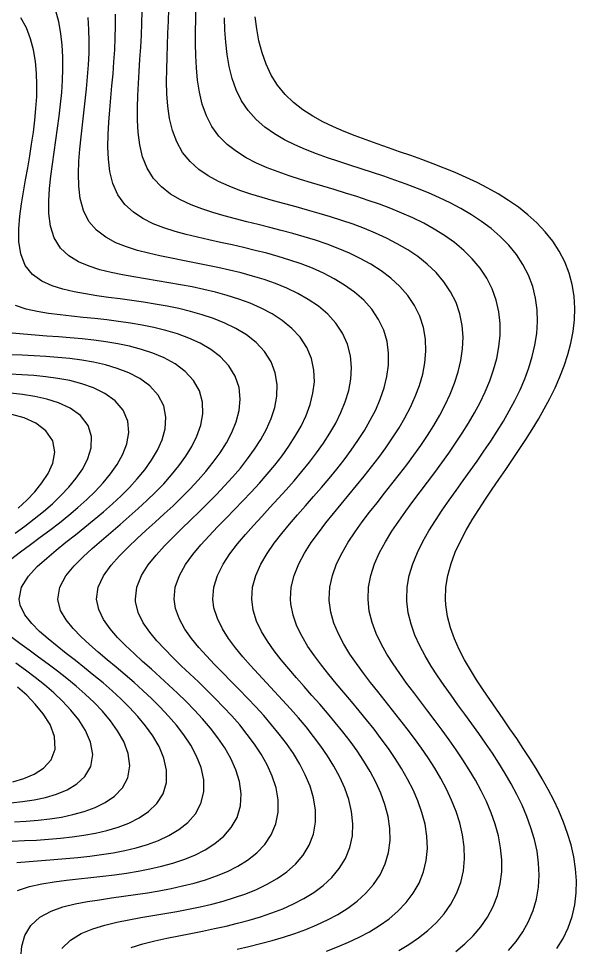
# Model space of a CAD drawing. Extents: x -29.3 to 29.3, y -30.6 to 30.6.
# Drawn here: x 12.98 to 29.33, y -10.2 to 17.01 of the extents above; entities that cross this region are included whole.
import ezdxf

# ---------------------------------------------------------------- set-up
doc = ezdxf.new("R2010")
doc.units = 0
doc.header["$MEASUREMENT"] = 0
doc.layers.get('0').update_dxf_attribs({"linetype": 'CONTINUOUS'})

msp = doc.modelspace()

# ---------------------------------------------------------------- linework, layer by layer
for points in [[(14.245751, -10.232787), (14.499721, -9.983038), (14.813165, -9.791406), (15.15453, -9.650414), (15.505697, -9.544199), (15.859467, -9.459879), (16.213201, -9.388815), (16.565901, -9.325248), (16.917153, -9.26515), (17.266727, -9.205525), (17.614424, -9.143983), (17.959999, -9.078488), (18.303119, -9.007184), (18.643318, -8.928271), (18.979956, -8.839909), (19.31215, -8.740127), (19.638685, -8.626739), (19.95788, -8.49726), (20.26739, -8.348821), (20.563919, -8.17812), (20.842824, -7.981459), (21.097629, -7.755003), (21.319621, -7.495523), (21.498039, -7.201908), (21.621819, -6.877338), (21.683354, -6.530619), (21.682247, -6.174328), (21.625344, -5.82018), (21.523005, -5.475734), (21.385394, -5.144342), (21.220834, -4.826667), (21.035655, -4.522042), (20.834586, -4.22926), (20.621188, -3.946959), (20.398212, -3.673781), (20.167854, -3.408416), (19.931948, -3.149609), (19.692106, -2.896127), (19.449837, -2.646727), (19.206652, -2.400101), (18.964189, -2.154814), (18.724357, -1.909214), (18.489562, -1.661315), (18.263048, -1.408631), (18.049478, -1.147948), (17.855934, -0.875061), (17.693594, -0.584667), (17.57999, -0.27123), (17.540202, 0), (17.573141, 0.350396), (17.694298, 0.695018), (17.876166, 1.016641), (18.091776, 1.314509), (18.325226, 1.594494), (18.568016, 1.862386), (18.81533, 2.122613), (19.064153, 2.378441), (19.31238, 2.632331), (19.558365, 2.886208), (19.800684, 3.141648), (20.037977, 3.400003), (20.26884, 3.662482), (20.491728, 3.930213), (20.704853, 4.204279), (20.906071, 4.48574), (21.092731, 4.77563), (21.26148, 5.074921), (21.408021, 5.384424), (21.526814, 5.704569), (21.610808, 6.034982), (21.651401, 6.373753), (21.639158, 6.716362), (21.56601, 7.05473), (21.428959, 7.377675), (21.232941, 7.674016), (20.989407, 7.936729), (20.711499, 8.164457), (20.41026, 8.359816), (20.093606, 8.527023), (19.766838, 8.67043), (19.433447, 8.793945), (19.095752, 8.900913), (18.755328, 8.994168), (18.413282, 9.07615), (18.070417, 9.149013), (17.727351, 9.214731), (17.384593, 9.275203), (17.042601, 9.332347), (16.701841, 9.388226), (16.362854, 9.445187), (16.02635, 9.50607), (15.693362, 9.574505), (15.365527, 9.655378), (15.045634, 9.755546), (14.738698, 9.884859), (14.453985, 10.057081), (14.207832, 10.288264), (14.022715, 10.586094), (13.912297, 10.933499), (13.86614, 11.300054), (13.862859, 11.667985), (13.885587, 12.032076), (13.92364, 12.391837), (13.970287, 12.747986), (14.021039, 13.101396), (14.072671, 13.452832), (14.122679, 13.802898), (14.168961, 14.152044), (14.209612, 14.500575), (14.242788, 14.848657), (14.266584, 15.196305), (14.278935, 15.543362), (14.27751, 15.889445), (14.259592, 16.233863), (14.221947, 16.575478), (14.160679, 16.912484), (14.07112, 17.242073)], [(22.003736, -10.303974), (22.329435, -10.182041), (22.649589, -10.048472), (22.962811, -9.901372), (23.267292, -9.738668), (23.560667, -9.558114), (23.839844, -9.357324), (24.100816, -9.133914), (24.338511, -8.885786), (24.546797, -8.611647), (24.718867, -8.311759), (24.848223, -7.988723), (24.930216, -7.64779), (24.963484, -7.29613), (24.950351, -6.941203), (24.895871, -6.589142), (24.806275, -6.244027), (24.687711, -5.908031), (24.545591, -5.581948), (24.384416, -5.265724), (24.20785, -4.958828), (24.018858, -4.660489), (23.819873, -4.369827), (23.612926, -4.085909), (23.399766, -3.807786), (23.181949, -3.534487), (22.960924, -3.265015), (22.738112, -2.998318), (22.514978, -2.733265), (22.293131, -2.468604), (22.074435, -2.202906), (21.861175, -1.934504), (21.656283, -1.661414), (21.46369, -1.38126), (21.288818, -1.091238), (21.139252, -0.78826), (21.025354, -0.469575), (20.959958, -0.134408), (20.950384, 0), (20.971039, 0.350162), (21.055041, 0.698204), (21.190732, 1.034014), (21.362641, 1.353752), (21.558005, 1.658553), (21.768062, 1.951425), (21.987054, 2.23552), (22.211112, 2.513579), (22.4375, 2.787863), (22.664157, 3.060228), (22.889417, 3.332215), (23.111828, 3.605135), (23.330038, 3.880131), (23.542704, 4.158226), (23.748419, 4.440356), (23.945639, 4.727395), (24.132614, 5.020162), (24.307304, 5.319416), (24.467285, 5.625836), (24.609641, 5.939964), (24.730849, 6.262106), (24.826678, 6.592165), (24.892153, 6.929373), (24.921704, 7.271928), (24.909651, 7.616563), (24.851194, 7.958264), (24.743821, 8.2905), (24.588548, 8.606251), (24.390074, 8.899626), (24.155543, 9.16714), (23.892707, 9.407951), (23.608535, 9.623208), (23.308639, 9.815159), (22.997276, 9.986457), (22.67759, 10.139766), (22.351885, 10.277576), (22.021863, 10.402153), (21.688799, 10.515544), (21.353668, 10.619625), (21.017243, 10.716139), (20.68016, 10.806763), (20.342975, 10.893158), (20.006208, 10.977042), (19.670393, 11.06026), (19.336133, 11.144889), (19.004173, 11.233356), (18.675511, 11.328613), (18.351578, 11.434359), (18.034527, 11.555336), (17.727717, 11.697654), (17.436455, 11.868949), (17.168891, 12.077794), (16.936247, 12.331116), (16.750248, 12.629081), (16.616825, 12.961717), (16.531909, 13.313947), (16.485043, 13.673907), (16.46532, 14.035317), (16.464035, 14.395624), (16.474805, 14.754062), (16.492974, 15.110604), (16.515061, 15.465479), (16.538344, 15.818977), (16.560592, 16.171362), (16.579875, 16.522837), (16.594435, 16.873528), (16.602587, 17.223467)], [(24.125378, -10.287324), (24.422804, -10.11177), (24.708294, -9.918478), (24.978741, -9.705351), (25.23023, -9.470406), (25.457974, -9.212075), (25.656421, -8.929668), (25.819692, -8.623973), (25.942464, -8.29777), (26.021161, -7.955897), (26.054932, -7.604561), (26.04584, -7.250091), (25.998124, -6.897764), (25.917058, -6.551251), (25.807973, -6.21267), (25.675707, -5.882952), (25.524401, -5.562241), (25.357505, -5.250205), (25.177873, -4.946245), (24.987881, -4.649621), (24.789532, -4.359521), (24.584562, -4.075091), (24.374517, -3.79545), (24.160826, -3.519684), (23.944873, -3.246833), (23.728061, -2.97587), (23.511891, -2.705671), (23.298055, -2.434975), (23.088556, -2.16234), (22.885878, -1.886086), (22.693222, -1.604245), (22.514843, -1.314526), (22.356493, -1.014384), (22.225901, -0.701318), (22.132922, -0.373705), (22.088444, -0.032425), (22.087111, 0), (22.104961, 0.350118), (22.179947, 0.698724), (22.303168, 1.037383), (22.462002, 1.362197), (22.645144, 1.673392), (22.844246, 1.973163), (23.053529, 2.264158), (23.268981, 2.548844), (23.487721, 2.829342), (23.707569, 3.107434), (23.926779, 3.384621), (24.143858, 3.662186), (24.357448, 3.941248), (24.566234, 4.222801), (24.76888, 4.507749), (24.963958, 4.796925), (25.149894, 5.091102), (25.324894, 5.390995), (25.486879, 5.697245), (25.633398, 6.010385), (25.761542, 6.330774), (25.867865, 6.65849), (25.948331, 6.993161), (25.998358, 7.333716), (26.013035, 7.678089), (25.987649, 8.022914), (25.918551, 8.363437), (25.804238, 8.693851), (25.646127, 9.008223), (25.448485, 9.301701), (25.217428, 9.571393), (24.959567, 9.816507), (24.680965, 10.037883), (24.386654, 10.237333), (24.08058, 10.4171), (23.765744, 10.579513), (23.444411, 10.72681), (23.118291, 10.861074), (22.78869, 10.98422), (22.456626, 11.098019), (22.12291, 11.204131), (21.788213, 11.304153), (21.453119, 11.399662), (21.118166, 11.492271), (20.78389, 11.583694), (20.450873, 11.675818), (20.119803, 11.770801), (19.791556, 11.871197), (19.46733, 11.980117), (19.14884, 12.101431), (18.838634, 12.239998), (18.540578, 12.401823), (18.26047, 12.593869), (18.006519, 12.822917), (17.788676, 13.092731), (17.61549, 13.400399), (17.489452, 13.735904), (17.405622, 14.087154), (17.355077, 14.445122), (17.328849, 14.804827), (17.319606, 15.164025), (17.321764, 15.521895), (17.331111, 15.878268), (17.344407, 16.233239), (17.359067, 16.58699), (17.372945, 16.939701), (17.384172, 17.291514)], [(25.795424, -10.317335), (26.060725, -10.09705), (26.307356, -9.856182), (26.531004, -9.5935), (26.726786, -9.30858), (26.889631, -9.002257), (27.014978, -8.676984), (27.099671, -8.336864), (27.142712, -7.987149), (27.145469, -7.633321), (27.111221, -7.280179), (27.044334, -6.9313), (26.949459, -6.58897), (26.831003, -6.254391), (26.69287, -5.927991), (26.538409, -5.609684), (26.370443, -5.299075), (26.191356, -4.995582), (26.003178, -4.698521), (25.807665, -4.407145), (25.606379, -4.120666), (25.400748, -3.838261), (25.192126, -3.559066), (24.981859, -3.282163), (24.771337, -3.006557), (24.562077, -2.731155), (24.355805, -2.45473), (24.154576, -2.175882), (23.960931, -1.893004), (23.778119, -1.604248), (23.610376, -1.307537), (23.463279, -1.000688), (23.344021, -0.681768), (23.261296, -0.349889), (23.224053, -0.006498), (23.223838, 0), (23.239319, 0.350084), (23.306524, 0.699099), (23.418595, 1.039998), (23.565258, 1.369022), (23.736642, 1.685765), (23.924962, 1.991727), (24.124545, 2.289065), (24.331318, 2.57995), (24.542294, 2.866335), (24.755198, 3.149908), (24.968213, 3.432113), (25.179803, 3.714198), (25.388597, 3.997251), (25.593301, 4.282241), (25.792627, 4.57004), (25.98524, 4.861447), (26.1697, 5.157198), (26.344409, 5.457969), (26.50755, 5.764369), (26.657028, 6.076918), (26.790399, 6.395999), (26.904807, 6.721796), (26.996936, 7.054173), (27.063008, 7.392517), (27.098874, 7.735526), (27.100285, 8.080973), (27.063389, 8.425526), (26.985468, 8.764772), (26.865727, 9.093604), (26.705766, 9.406998), (26.50941, 9.700909), (26.281914, 9.972891), (26.028954, 10.222188), (25.755832, 10.449392), (25.467068, 10.655956), (25.16631, 10.84377), (24.856414, 11.014862), (24.539589, 11.171239), (24.217541, 11.314804), (23.891596, 11.447339), (23.562802, 11.570511), (23.232005, 11.685893), (22.899907, 11.795001), (22.567117, 11.89933), (22.234188, 12.000397), (21.901661, 12.099793), (21.570103, 12.199242), (21.240156, 12.300679), (20.912604, 12.406336), (20.58847, 12.518866), (20.269152, 12.641483), (19.956639, 12.778126), (19.653828, 12.933589), (19.364943, 13.113491), (19.095962, 13.323776), (18.854624, 13.569275), (18.649187, 13.85121), (18.485461, 14.1651), (18.36384, 14.501846), (18.279341, 14.851794), (18.224409, 15.207857), (18.191555, 15.565935), (18.174505, 15.924005), (18.168325, 16.281207), (18.169177, 16.637262), (18.174035, 16.992155), (18.180443, 17.345973)], [(13.04553, -10.492993), (13.075511, -10.163941), (13.163889, -9.845118), (13.33647, -9.55212), (13.602429, -9.31086), (13.930244, -9.135907), (14.281461, -9.01416), (14.638564, -8.925931), (14.996013, -8.857497), (15.352183, -8.800346), (15.706616, -8.749003), (16.059182, -8.699686), (16.409807, -8.64957), (16.75837, -8.596373), (17.104656, -8.538101), (17.448323, -8.472884), (17.788858, -8.39885), (18.125525, -8.314017), (18.457279, -8.216193), (18.782639, -8.10287), (19.099496, -7.971109), (19.404812, -7.817434), (19.694185, -7.63778), (19.961226, -7.427621), (20.196873, -7.182561), (20.38911, -6.899909), (20.524393, -6.581498), (20.592157, -6.236364), (20.590611, -5.879384), (20.527734, -5.524983), (20.416163, -5.182106), (20.267933, -4.854233), (20.092459, -4.54164), (19.8966, -4.243214), (19.6853, -3.957396), (19.462187, -3.682568), (19.230013, -3.417191), (18.990951, -3.159829), (18.746807, -2.909127), (18.499176, -2.66377), (18.249568, -2.422431), (17.999528, -2.183704), (17.750779, -1.946022), (17.505405, -1.70754), (17.266142, -1.465974), (17.036863, -1.218359), (16.823445, -0.960706), (16.635376, -0.687591), (16.488562, -0.392089), (16.408597, -0.06805), (16.403475, 0), (16.442449, 0.350533), (16.580513, 0.69295), (16.780662, 1.007084), (17.011692, 1.295031), (17.257719, 1.564817), (17.510961, 1.823046), (17.767176, 2.074376), (18.023731, 2.322112), (18.278755, 2.568696), (18.530743, 2.81603), (18.778335, 3.065679), (19.020177, 3.319), (19.25481, 3.577232), (19.480564, 3.841554), (19.695441, 4.113126), (19.896963, 4.393108), (20.081967, 4.682651), (20.246335, 4.982831), (20.384626, 5.29449), (20.489654, 5.617862), (20.552162, 5.951843), (20.561113, 6.292728), (20.505692, 6.63263), (20.379915, 6.959046), (20.18764, 7.258058), (19.942083, 7.520316), (19.659242, 7.743945), (19.352261, 7.932297), (19.0301, 8.090573), (18.698448, 8.223902), (18.360873, 8.336705), (18.019655, 8.432641), (17.676291, 8.514742), (17.331806, 8.585564), (16.986932, 8.647343), (16.642224, 8.702116), (16.298141, 8.751846), (15.955107, 8.798535), (15.61357, 8.844371), (15.274079, 8.891903), (14.9374, 8.94431), (14.604716, 9.005808), (14.278033, 9.082324), (13.961002, 9.182597), (13.660689, 9.319804), (13.391027, 9.51269), (13.176503, 9.779889), (13.043076, 10.116407), (12.989149, 10.484704), (12.988633, 10.855902), (13.018879, 11.221836), (13.066368, 11.5821), (13.123174, 11.937868), (13.184298, 12.290373), (13.246291, 12.64062), (13.306548, 12.989375), (13.362911, 13.337199), (13.413443, 13.684475), (13.456257, 14.031432), (13.489395, 14.378135), (13.510707, 14.724462), (13.517725, 15.070054), (13.507521, 15.414216), (13.476535, 15.755755), (13.420379, 16.092711), (13.333654, 16.421921), (13.209929, 16.738358), (13.042204, 17.034265)], [(16.278597, -10.201784), (16.626951, -10.09642), (16.977389, -10.008084), (17.327959, -9.930254), (17.677766, -9.858327), (18.026336, -9.78891), (18.373353, -9.719363), (18.718529, -9.647508), (19.06154, -9.571438), (19.40198, -9.489383), (19.73932, -9.39961), (20.072857, -9.30034), (20.401653, -9.189676), (20.724449, -9.065532), (21.03954, -8.925568), (21.344599, -8.767138), (21.636442, -8.587271), (21.910706, -8.38275), (22.161505, -8.150381), (22.381191, -7.887637), (22.560615, -7.593842), (22.690493, -7.271715), (22.764096, -6.928307), (22.780047, -6.573849), (22.742832, -6.218579), (22.660547, -5.869965), (22.541997, -5.532057), (22.394959, -5.206323), (22.225676, -4.892728), (22.038985, -4.590498), (21.838612, -4.298555), (21.62747, -4.015722), (21.407891, -3.740818), (21.181812, -3.472682), (20.950908, -3.210168), (20.716705, -2.952127), (20.480681, -2.697366), (20.244363, -2.444608), (20.009443, -2.192425), (19.777934, -1.939165), (19.552389, -1.682836), (19.33625, -1.42097), (19.13441, -1.15045), (18.954121, -0.867369), (18.806359, -0.567182), (18.707171, -0.245942), (18.676929, 0), (18.704964, 0.350295), (18.811731, 0.696462), (18.976709, 1.023996), (19.177163, 1.3304), (19.397849, 1.619627), (19.629875, 1.896543), (19.867966, 2.165225), (20.108765, 2.428826), (20.349934, 2.689784), (20.589685, 2.950024), (20.826516, 3.211125), (21.059048, 3.474429), (21.285909, 3.741123), (21.505646, 4.012293), (21.716633, 4.288963), (21.916982, 4.572115), (22.104423, 4.862694), (22.276171, 5.161586), (22.428748, 5.469557), (22.557779, 5.787119), (22.657782, 6.114276), (22.722053, 6.450088), (22.742885, 6.791999), (22.712516, 7.135037), (22.625204, 7.471404), (22.479958, 7.791395), (22.281986, 8.08604), (22.041094, 8.349922), (21.768198, 8.581962), (21.472687, 8.784178), (21.161595, 8.959991), (20.839856, 9.113099), (20.510861, 9.246949), (20.176945, 9.364583), (19.839743, 9.468645), (19.500429, 9.561449), (19.159874, 9.645059), (18.818752, 9.72138), (18.477617, 9.792239), (18.136962, 9.859471), (17.797271, 9.925016), (17.459081, 9.991037), (17.123056, 10.06008), (16.790109, 10.135295), (16.461604, 10.220761), (16.139723, 10.321962), (15.82814, 10.44645), (15.533244, 10.604503), (15.265983, 10.808819), (15.042931, 11.070201), (14.881144, 11.386646), (14.784697, 11.738154), (14.741001, 12.102456), (14.733119, 12.467835), (14.74794, 12.830494), (14.776688, 13.189838), (14.813506, 13.54626), (14.854304, 13.900364), (14.896047, 14.252725), (14.936326, 14.603814), (14.973094, 14.953986), (15.004492, 15.303478), (15.028721, 15.652402), (15.043943, 16.000737), (15.048189, 16.348298), (15.039272, 16.694696), (15.014686, 17.039258)], [(19.389007, -10.248389), (19.732035, -10.167533), (20.072937, -10.082678), (20.411271, -9.992123), (20.746489, -9.894205), (21.077888, -9.787234), (21.404554, -9.669429), (21.725288, -9.538861), (22.038502, -9.393403), (22.342081, -9.230693), (22.633197, -9.048134), (22.908072, -8.842957), (23.161726, -8.612435), (23.387804, -8.354341), (23.578714, -8.067771), (23.726455, -7.754244), (23.824366, -7.418575), (23.869315, -7.068587), (23.862875, -6.713228), (23.81051, -6.360199), (23.719496, -6.014641), (23.597091, -5.679206), (23.449597, -5.354782), (23.282141, -5.04122), (23.098789, -4.737837), (22.902764, -4.443705), (22.696653, -4.157801), (22.482585, -3.879079), (22.262365, -3.606489), (22.037589, -3.338975), (21.809739, -3.075459), (21.580266, -2.814814), (21.350684, -2.555821), (21.122674, -2.297118), (20.898224, -2.037134), (20.67983, -1.774002), (20.470794, -1.505452), (20.275687, -1.228692), (20.101059, -0.940355), (19.956409, -0.636697), (19.855021, -0.314622), (19.813656, 0), (19.83766, 0.350219), (19.932157, 0.69748), (20.081744, 1.029654), (20.267567, 1.343304), (20.475497, 1.640798), (20.69657, 1.92605), (20.925194, 2.202699), (21.15772, 2.473721), (21.391598, 2.741485), (21.624899, 3.007893), (21.856038, 3.274514), (22.083605, 3.542676), (22.306244, 3.813545), (22.522567, 4.088175), (22.731073, 4.367539), (22.930067, 4.652561), (23.117575, 4.944115), (23.291232, 5.243017), (23.448166, 5.549987), (23.58484, 5.865566), (23.696904, 6.189955), (23.779073, 6.522752), (23.82516, 6.862532), (23.828464, 7.206288), (23.782799, 7.54891), (23.684267, 7.883165), (23.533139, 8.200768), (23.33447, 8.494483), (23.096627, 8.76002), (22.828769, 8.996452), (22.538954, 9.205314), (22.233456, 9.389382), (21.916862, 9.551791), (21.592445, 9.695577), (21.262536, 9.823497), (20.928811, 9.938003), (20.592499, 10.041279), (20.25453, 10.135296), (19.915629, 10.221881), (19.576393, 10.302788), (19.237348, 10.379763), (18.898995, 10.454632), (18.561869, 10.529393), (18.2266, 10.606338), (17.894006, 10.688221), (17.565244, 10.778491), (17.24206, 10.881615), (16.927229, 11.003515), (16.62531, 11.152031), (16.343814, 11.336997), (16.09438, 11.56859), (15.89174, 11.851754), (15.746837, 12.178721), (15.658183, 12.53128), (15.613841, 12.893349), (15.600325, 13.256613), (15.607093, 13.61805), (15.626733, 13.976971), (15.654058, 14.333528), (15.685307, 14.688118), (15.717608, 15.04116), (15.748645, 15.393012), (15.776428, 15.74395), (15.799147, 16.09415), (15.815056, 16.443681), (15.822391, 16.79249), (15.819282, 17.140377)], [(27.338988, -10.290573), (27.56338, -10.027933), (27.762114, -9.744685), (27.930777, -9.441442), (28.065297, -9.120111), (28.162612, -8.78396), (28.221294, -8.437316), (28.241841, -8.084937), (28.22649, -7.731275), (28.178668, -7.379939), (28.102346, -7.033486), (28.00152, -6.693486), (27.879897, -6.360723), (27.740761, -6.035423), (27.586955, -5.717436), (27.420911, -5.406375), (27.244724, -5.101705), (27.060207, -4.802803), (26.868963, -4.508985), (26.672443, -4.219524), (26.471996, -3.933654), (26.268924, -3.650561), (26.064534, -3.369376), (25.860192, -3.089156), (25.657393, -2.808864), (25.457838, -2.52734), (25.263541, -2.243276), (25.076967, -1.955187), (24.901213, -1.661407), (24.740238, -1.360111), (24.599109, -1.049455), (24.484166, -0.727895), (24.40284, -0.394826), (24.362642, -0.051527), (24.360566, 0), (24.37403, 0.350058), (24.434488, 0.699372), (24.536605, 1.042036), (24.672019, 1.374542), (24.832199, 1.696067), (25.010007, 2.007541), (25.199983, 2.310667), (25.398066, 2.607312), (25.60121, 2.899242), (25.80707, 3.188033), (26.01377, 3.475061), (26.219734, 3.761527), (26.423577, 4.048486), (26.624014, 4.336876), (26.819797, 4.627541), (27.009659, 4.92125), (27.192267, 5.218706), (27.366175, 5.520553), (27.529773, 5.827373), (27.681238, 6.139669), (27.818484, 6.457837), (27.939107, 6.782119), (28.040343, 7.112528), (28.11905, 7.448739), (28.171744, 7.789944), (28.194729, 8.134676), (28.184377, 8.48064), (28.137581, 8.824625), (28.052354, 9.1626), (27.928386, 9.490097), (27.767326, 9.802841), (27.572579, 10.097426), (27.348677, 10.371749), (27.100524, 10.625079), (26.832775, 10.857813), (26.549497, 11.071108), (26.254058, 11.26655), (25.949162, 11.445899), (25.636953, 11.610946), (25.319118, 11.763423), (24.996994, 11.904982), (24.671651, 12.037182), (24.343962, 12.161509), (24.014655, 12.2794), (23.684362, 12.392266), (23.353651, 12.501534), (23.023068, 12.608687), (22.693168, 12.715306), (22.364559, 12.823134), (22.037954, 12.934145), (21.714241, 13.050629), (21.394587, 13.175298), (21.080586, 13.3114), (20.774468, 13.462828), (20.479389, 13.634134), (20.199756, 13.830331), (19.941413, 14.056172), (19.711274, 14.314702), (19.515855, 14.60537), (19.35887, 14.923162), (19.239542, 15.260183), (19.15321, 15.60866), (19.093466, 15.962876), (19.053979, 16.319361), (19.029316, 16.676262), (19.015079, 17.032693)], [(28.763125, -10.23244), (28.941826, -9.935066), (29.08991, -9.62015), (29.204315, -9.290111), (29.283132, -8.948369), (29.325967, -8.598951), (29.333972, -8.245936), (29.30956, -7.892939), (29.255926, -7.542801), (29.176578, -7.197502), (29.074975, -6.858253), (28.954322, -6.525655), (28.817482, -6.199869), (28.666961, -5.880749), (28.504939, -5.56795), (28.333319, -5.260998), (28.153775, -4.959331), (27.967808, -4.662328), (27.776788, -4.369323), (27.582008, -4.079606), (27.384723, -3.792421), (27.186195, -3.506958), (26.987748, -3.222338), (26.790819, -2.937598), (26.597035, -2.651671), (26.408297, -2.363363), (26.226893, -2.071341), (26.055648, -1.774131), (25.898091, -1.470152), (25.758634, -1.157825), (25.642692, -0.835828), (25.556535, -0.50356), (25.506622, -0.161811), (25.497293, 0), (25.50903, 0.350037), (25.56361, 0.699572), (25.656845, 1.043633), (25.781916, 1.379015), (25.931503, 1.704639), (26.099149, 2.020988), (26.279684, 2.329359), (26.469127, 2.631321), (26.664419, 2.928446), (26.863172, 3.222181), (27.063465, 3.513823), (27.263691, 3.804519), (27.462447, 4.095283), (27.658455, 4.387022), (27.850494, 4.680551), (28.037353, 4.976611), (28.217782, 5.275876), (28.390455, 5.578963), (28.553923, 5.886428), (28.706579, 6.198759), (28.846614, 6.516354), (28.971972, 6.839492), (29.080317, 7.168278), (29.16901, 7.502572), (29.235114, 7.841888), (29.27546, 8.185265), (29.286794, 8.531136), (29.266055, 8.877212), (29.210761, 9.220456), (29.119485, 9.557226), (28.992244, 9.88362), (28.830659, 10.195983), (28.637746, 10.491412), (28.417433, 10.76808), (28.173977, 11.025276), (27.911481, 11.263242), (27.633609, 11.482892), (27.343464, 11.685549), (27.043602, 11.872738), (26.736087, 12.046047), (26.42258, 12.20705), (26.104416, 12.357265), (25.782681, 12.498151), (25.458268, 12.631103), (25.131926, 12.757476), (24.804307, 12.878605), (24.475992, 12.995831), (24.147532, 13.110533), (23.819474, 13.224172), (23.4924, 13.338328), (23.166967, 13.454759), (22.843962, 13.575467), (22.52438, 13.702771), (22.209526, 13.839395), (21.901162, 13.988547), (21.601709, 14.153957), (21.314475, 14.339799), (21.043864, 14.55034), (20.795339, 14.789146), (20.574822, 15.057807), (20.387268, 15.354691), (20.234902, 15.674842), (20.116353, 16.011544), (20.027414, 16.358456), (19.962626, 16.710862), (19.916576, 17.065762)], [(12.944279, -8.526405), (13.301776, -8.412081), (13.663731, -8.334913), (14.024566, -8.278382), (14.383173, -8.233012), (14.739472, -8.193016), (15.093572, -8.154524), (15.445544, -8.114692), (15.79536, -8.071229), (16.14286, -8.02213), (16.487729, -7.965486), (16.829455, -7.899353), (17.167269, -7.821631), (17.500046, -7.729941), (17.826141, -7.621492), (18.143146, -7.49293), (18.447482, -7.340183), (18.733775, -7.158375), (18.993961, -6.942022), (19.216305, -6.686018), (19.385362, -6.388303), (19.485315, -6.054305), (19.507979, -5.699202), (19.458731, -5.341948), (19.352132, -4.995911), (19.203395, -4.666555), (19.02433, -4.354475), (18.823231, -4.058291), (18.605831, -3.776078), (18.37618, -3.505909), (18.137252, -3.246014), (17.891335, -2.994787), (17.640288, -2.750755), (17.385727, -2.512514), (17.129166, -2.27867), (16.872148, -2.047761), (16.616397, -1.818153), (16.364028, -1.587913), (16.11787, -1.354607), (15.882041, -1.114993), (15.663041, -0.864547), (15.471906, -0.596814), (15.328352, -0.303082), (15.266747, 0), (15.313246, 0.350721), (15.471156, 0.68996), (15.690712, 0.994702), (15.937108, 1.271305), (16.195327, 1.529999), (16.458598, 1.77799), (16.723333, 2.020031), (16.98729, 2.25939), (17.248831, 2.498451), (17.506577, 2.739074), (17.759222, 2.982806), (18.005395, 3.231011), (18.243555, 3.484966), (18.471869, 3.745918), (18.68806, 4.015128), (18.889211, 4.293885), (19.071472, 4.58349), (19.229655, 4.885146), (19.356689, 5.199679), (19.443004, 5.526889), (19.476263, 5.864222), (19.442727, 6.204636), (19.332289, 6.534827), (19.146327, 6.837702), (18.899688, 7.100535), (18.612066, 7.320465), (18.299345, 7.501745), (17.971751, 7.650811), (17.635384, 7.773715), (17.293865, 7.875451), (16.949406, 7.960016), (16.60341, 8.030632), (16.256805, 8.08997), (15.910245, 8.140335), (15.564218, 8.18382), (15.219133, 8.222441), (14.875377, 8.258282), (14.53338, 8.293655), (14.193706, 8.331327), (13.857185, 8.374864), (13.525198, 8.429196), (13.200236, 8.501603), (12.887207, 8.603451)], [(12.932565, -7.71273), (13.294355, -7.67704), (13.653105, -7.647855), (14.009225, -7.620712), (14.362998, -7.592496), (14.714545, -7.56079), (15.063821, -7.523522), (15.410602, -7.478748), (15.754456, -7.424492), (16.094687, -7.358612), (16.430231, -7.278654), (16.759491, -7.181695), (17.080059, -7.064145), (17.388247, -6.921523), (17.678321, -6.748266), (17.941302, -6.537823), (18.163499, -6.283735), (18.326158, -5.983185), (18.410234, -5.643497), (18.408301, -5.284882), (18.331105, -4.929932), (18.198034, -4.591451), (18.026092, -4.272741), (17.8271, -3.972735), (17.608833, -3.689123), (17.376484, -3.419516), (17.133663, -3.16176), (16.883014, -2.913976), (16.626591, -2.674496), (16.366099, -2.441799), (16.10307, -2.214425), (15.83901, -1.99089), (15.575546, -1.769586), (15.314628, -1.548641), (15.058831, -1.325718), (14.811892, -1.097692), (14.579762, -0.860118), (14.372813, -0.606349), (14.210641, -0.326472), (14.130526, -0.008815), (14.13002, 0), (14.186041, 0.350984), (14.367122, 0.685603), (14.606752, 0.978754), (14.868108, 1.242631), (15.137951, 1.489435), (15.410735, 1.726694), (15.683558, 1.959108), (15.954563, 2.189836), (16.222327, 2.421175), (16.485584, 2.654926), (16.743057, 2.892615), (16.99334, 3.135621), (17.234776, 3.385268), (17.465315, 3.642895), (17.682319, 3.909893), (17.882281, 4.187726), (18.060402, 4.477887), (18.209973, 4.781721), (18.321522, 5.099921), (18.38196, 5.431326), (18.374874, 5.770456), (18.285018, 6.104223), (18.109107, 6.41232), (17.862836, 6.677182), (17.570686, 6.894089), (17.252237, 7.068354), (16.919296, 7.20799), (16.578402, 7.320159), (16.233203, 7.410508), (15.885811, 7.483388), (15.53751, 7.542215), (15.189127, 7.589762), (14.841225, 7.628394), (14.494227, 7.660246), (14.148486, 7.687382), (13.804354, 7.711953), (13.462246, 7.736394), (13.12274, 7.763701), (12.786751, 7.797874)], [(12.793626, -7.086739), (13.149866, -7.07133), (13.503683, -7.053419), (13.855244, -7.030762), (14.204508, -7.001362), (14.55122, -6.963255), (14.894874, -6.914361), (15.234637, -6.852319), (15.569207, -6.774318), (15.896564, -6.676868), (16.213542, -6.555521), (16.515072, -6.404532), (16.792871, -6.216617), (17.033433, -5.983438), (17.216167, -5.698603), (17.316406, -5.365811), (17.320315, -5.006845), (17.238807, -4.650742), (17.096159, -4.313977), (16.913036, -3.999863), (16.702859, -3.706421), (16.473941, -3.43059), (16.231596, -3.169505), (15.979414, -2.920733), (15.719973, -2.682221), (15.455258, -2.452201), (15.186916, -2.229078), (14.916441, -2.011336), (14.645328, -1.797429), (14.375244, -1.585659), (14.108258, -1.374003), (13.847233, -1.159853), (13.596552, -0.939565), (13.363679, -0.707656), (13.162768, -0.455361), (13.023318, -0.168862), (12.993293, 0), (13.061576, 0.351362), (13.269364, 0.679224), (13.529079, 0.958394), (13.804639, 1.208293), (14.085385, 1.442538), (14.367098, 1.668655), (14.647545, 1.891155), (14.925227, 2.113029), (15.198916, 2.336457), (15.467433, 2.563176), (15.729513, 2.79469), (15.983685, 3.032401), (16.228136, 3.277703), (16.460535, 3.532051), (16.677763, 3.797012), (16.875515, 4.074279), (17.047653, 4.365593), (17.18522, 4.672434), (17.275098, 4.995072), (17.29901, 5.330199), (17.236186, 5.666401), (17.075778, 5.981028), (16.832173, 6.249949), (16.535904, 6.464911), (16.21174, 6.632394), (15.873536, 6.762458), (15.528318, 6.863635), (15.179719, 6.942316), (14.829718, 7.003233), (14.479462, 7.049993), (14.12966, 7.085465), (13.780783, 7.11206), (13.433181, 7.131942), (13.087156, 7.147207), (12.743024, 7.16006)], [(12.746501, 1.167586), (13.037319, 1.388747), (13.327329, 1.603398), (13.614916, 1.815743), (13.8989, 2.028559), (14.178215, 2.243893), (14.451747, 2.463413), (14.718218, 2.688606), (14.97606, 2.920911), (15.223257, 3.161814), (15.457107, 3.412927), (15.673856, 3.676048), (15.868087, 3.953175), (16.031711, 4.246369), (16.152329, 4.557165), (16.211108, 4.884676), (16.182587, 5.220721), (16.0455, 5.542601), (15.808335, 5.818312), (15.508627, 6.033025), (15.178743, 6.194215), (14.835344, 6.314673), (14.486004, 6.404662), (14.134295, 6.471441), (13.782024, 6.520157), (13.430176, 6.554609), (13.07933, 6.57775), (12.729861, 6.592026)], [(12.875158, 1.936052), (13.159806, 2.143105), (13.438116, 2.355243), (13.708771, 2.573945), (13.970069, 2.800706), (14.219729, 3.037132), (14.454569, 3.285044), (14.669971, 3.546547), (14.858937, 3.824049), (15.010415, 4.120003), (15.106495, 4.43572), (15.119299, 4.767254), (15.016125, 5.095479), (14.791822, 5.381368), (14.489869, 5.598488), (14.154219, 5.754255), (13.805642, 5.865217), (13.452367, 5.943897), (13.097838, 5.998596), (12.74364, 6.03492)], [(12.965439, 2.671469), (13.217257, 2.903314), (13.45254, 3.148048), (13.665474, 3.408194), (13.846724, 3.686708), (13.980528, 3.98648), (14.03971, 4.307702), (13.982966, 4.638337), (13.782511, 4.937662), (13.480584, 5.161323), (13.139024, 5.31311), (12.785191, 5.414855)], [(12.856436, -6.515769), (13.206324, -6.497436), (13.553776, -6.469978), (13.898311, -6.431268), (14.239094, -6.378838), (14.574771, -6.309673), (14.903173, -6.219927), (15.220773, -6.104529), (15.521674, -5.956685), (15.795739, -5.767445), (16.025543, -5.526353), (16.183862, -5.226535), (16.241334, -4.878424), (16.19259, -4.516284), (16.063502, -4.170914), (15.883412, -3.851619), (15.671319, -3.556678), (15.438172, -3.282131), (15.19048, -3.024324), (14.932383, -2.78028), (14.666715, -2.547605), (14.39557, -2.324315), (14.120627, -2.108693), (13.843366, -1.899156), (13.565233, -1.694141), (13.287815, -1.491962), (13.013072, -1.290642), (12.743716, -1.087628)], [(12.751801, -5.96425), (13.09502, -5.928452), (13.43395, -5.876665), (13.766725, -5.805139), (14.090219, -5.708835), (14.399041, -5.580758), (14.683505, -5.411136), (14.925784, -5.187204), (15.094929, -4.897502), (15.152633, -4.549704), (15.090049, -4.186152), (14.941882, -3.84517), (14.743762, -3.534747), (14.515969, -3.250752), (14.269219, -2.987963), (14.009587, -2.742169), (13.740847, -2.510165), (13.46556, -2.289462), (13.185625, -2.078043), (12.902589, -1.874176)], [(12.809459, -5.343266), (13.131871, -5.251071), (13.437511, -5.123106), (13.713472, -4.946725), (13.934212, -4.705074), (14.054946, -4.387107), (14.035997, -4.021805), (13.901627, -3.670379), (13.703259, -3.355085), (13.470506, -3.071381), (13.217291, -2.812108), (12.950768, -2.571828)]]:
    msp.add_lwpolyline(points)

doc.saveas('drawing.dxf')
